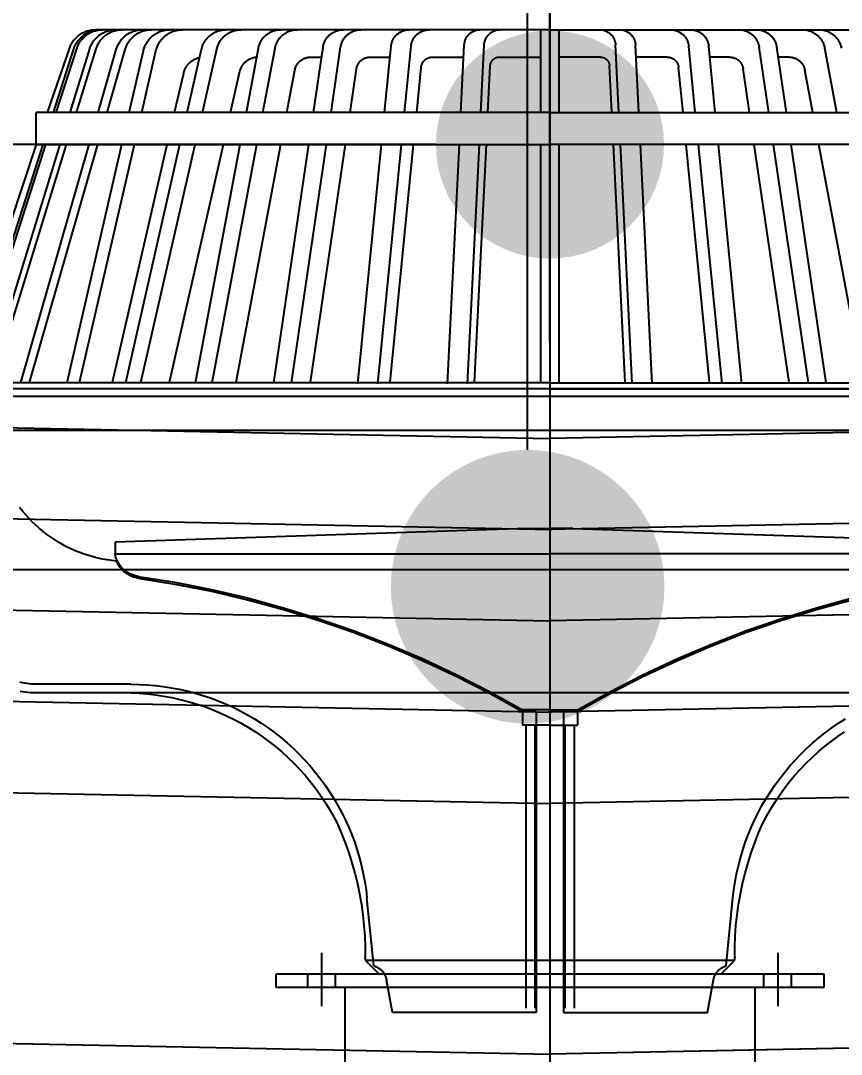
# Model space of a CAD drawing. Header units: centimetres. Extents: x 26569 to 160723, y -3143 to 14565.
# Drawn here: x 92665.47 to 92683.46, y -786.02 to -763.36 of the extents above; entities that cross this region are included whole.
import ezdxf
from ezdxf import colors
from ezdxf.entities.mleader import LeaderData, LeaderLine
from ezdxf.math import Vec2, Vec3

# ---------------------------------------------------------------- set-up
doc = ezdxf.new("R2010")
doc.units = ezdxf.units.CM
doc.header["$LTSCALE"] = 100
doc.linetypes.add('HIDDEN', pattern=[9.525, 6.35, -3.175])
for name, color, linetype in [('A-ANNO-DIMS', 187, 'Continuous'), ('A-ELEV-01', 255, 'Continuous'), ('A-WALL-INSL', 249, 'Continuous'), ('A-WALL-SNWPNL', 200, 'Continuous'), ('K_TRAPEZ ÇATI', 114, 'Continuous'), ('M-PIPE', 235, 'Continuous')]:
    doc.layers.add(name, color=color, linetype=linetype)
doc.styles.add('Fields_100', font='act_simplex.shx', dxfattribs={"width": 0.8, "height": 20})
doc.linetypes.add('BATTING', pattern='A,0.00254,-2.54,[134,ltypeshp.shx,S=2.54,R=0,X=-2.54,Y=0],-5.08,[134,ltypeshp.shx,S=2.54,R=180,X=2.54,Y=0],-2.54', length=10.16254)
doc.dimstyles.new('FIELDS_100', dxfattribs={"dimscale": 0, "dimtxt": 20, "dimasz": 5, "dimexe": 5, "dimexo": 5, "dimgap": 5, "dimtad": 0, "dimdec": 0, "dimzin": 0, "dimdsep": 46, "dimtxsty": 'Fields_100', "dimblk": 'DOT', "dimcen": 0.09, "dimclrt": 50, "dimadec": 0, "dimazin": 0, "dimtfac": 1, "dimtdec": 0, "dimtix": 1, "dimtofl": 0, "dimtmove": 1, "dimatfit": 3, "dimfxl": 5, "dimfxlon": 1, "dimtolj": 1, "dimtzin": 0, "dimarcsym": 0})

# ---------------------------------------------------------------- blocks, each defined once
blk = doc.blocks.new('SYPHONKES')
at = {"ltscale": 0.1}
blk.add_lwpolyline([(0, 27.038), (0, -2.482)], dxfattribs=at)
at = {"linetype": 'ByBlock', "lineweight": -2}
for points in [[(0.002, 21.149), (-9.959, 21.149)], [(-5.895, 21.149), (-5.913, 21.149), (-5.93, 21.148), (-5.947, 21.147), (-5.964, 21.144), (-5.982, 21.142), (-5.999, 21.138), (-6.015, 21.135), (-6.032, 21.13), (-6.049, 21.125), (-6.065, 21.12), (-6.081, 21.113), (-6.097, 21.107), (-6.113, 21.099), (-6.129, 21.092), (-6.144, 21.083), (-6.159, 21.074), (-6.173, 21.065), (-6.187, 21.055), (-6.201, 21.045), (-6.215, 21.034), (-6.228, 21.023), (-6.241, 21.011), (-6.253, 20.999), (-6.265, 20.986), (-6.276, 20.973), (-6.287, 20.96), (-6.298, 20.946), (-6.308, 20.932), (-6.318, 20.917), (-6.327, 20.903), (-6.335, 20.888), (-6.343, 20.872), (-6.351, 20.857), (-6.358, 20.841), (-6.364, 20.825), (-6.37, 20.808), (-6.375, 20.792), (-6.38, 20.775), (-6.384, 20.758), (-6.387, 20.741)], [(-5.531, 21.149), (-5.548, 21.149), (-5.565, 21.148), (-5.583, 21.147), (-5.6, 21.144), (-5.617, 21.142), (-5.634, 21.138), (-5.651, 21.135), (-5.668, 21.13), (-5.684, 21.125), (-5.701, 21.12), (-5.717, 21.113), (-5.733, 21.107), (-5.748, 21.099), (-5.764, 21.092), (-5.779, 21.083), (-5.794, 21.074), (-5.809, 21.065), (-5.823, 21.055), (-5.837, 21.045), (-5.85, 21.034), (-5.863, 21.023), (-5.876, 21.011), (-5.888, 20.999), (-5.9, 20.986), (-5.912, 20.973), (-5.923, 20.96), (-5.933, 20.946), (-5.943, 20.932), (-5.953, 20.917), (-5.962, 20.903), (-5.97, 20.888), (-5.979, 20.872), (-5.986, 20.857), (-5.993, 20.841), (-5.999, 20.825), (-6.005, 20.808), (-6.01, 20.792), (-6.015, 20.775), (-6.019, 20.758), (-6.023, 20.741)], [(-4.526, 21.149), (-4.541, 21.149), (-4.557, 21.148), (-4.572, 21.147), (-4.588, 21.145), (-4.603, 21.142), (-4.619, 21.139), (-4.634, 21.136), (-4.649, 21.132), (-4.664, 21.127), (-4.679, 21.122), (-4.694, 21.117), (-4.708, 21.111), (-4.722, 21.104), (-4.736, 21.097), (-4.75, 21.089), (-4.763, 21.081), (-4.777, 21.073), (-4.789, 21.064), (-4.802, 21.054), (-4.814, 21.045), (-4.826, 21.034), (-4.837, 21.024), (-4.849, 21.013), (-4.859, 21.001), (-4.87, 20.99), (-4.879, 20.977), (-4.889, 20.965), (-4.898, 20.952), (-4.907, 20.939), (-4.915, 20.926), (-4.922, 20.912), (-4.93, 20.898), (-4.936, 20.884), (-4.942, 20.87), (-4.948, 20.855), (-4.953, 20.84), (-4.958, 20.825), (-4.962, 20.81), (-4.966, 20.795), (-4.969, 20.78), (-4.971, 20.764)], [(-4.139, 21.149), (-4.155, 21.149), (-4.171, 21.148), (-4.186, 21.147), (-4.202, 21.145), (-4.217, 21.142), (-4.233, 21.139), (-4.248, 21.136), (-4.263, 21.132), (-4.278, 21.127), (-4.293, 21.122), (-4.308, 21.117), (-4.322, 21.111), (-4.336, 21.104), (-4.35, 21.097), (-4.364, 21.089), (-4.377, 21.081), (-4.39, 21.073), (-4.403, 21.064), (-4.416, 21.054), (-4.428, 21.045), (-4.44, 21.034), (-4.451, 21.024), (-4.462, 21.013), (-4.473, 21.001), (-4.483, 20.99), (-4.493, 20.977), (-4.503, 20.965), (-4.512, 20.952), (-4.52, 20.939), (-4.529, 20.926), (-4.536, 20.912), (-4.543, 20.898), (-4.55, 20.884), (-4.556, 20.87), (-4.562, 20.855), (-4.567, 20.84), (-4.572, 20.825), (-4.576, 20.81), (-4.58, 20.795), (-4.583, 20.78), (-4.585, 20.764)], [(-3.08, 21.149), (-3.094, 21.149), (-3.108, 21.148), (-3.121, 21.147), (-3.135, 21.145), (-3.148, 21.143), (-3.162, 21.141), (-3.175, 21.138), (-3.189, 21.134), (-3.202, 21.13), (-3.215, 21.126), (-3.227, 21.121), (-3.24, 21.116), (-3.253, 21.11), (-3.265, 21.104), (-3.277, 21.098), (-3.289, 21.091), (-3.3, 21.083), (-3.312, 21.076), (-3.323, 21.067), (-3.333, 21.059), (-3.344, 21.05), (-3.354, 21.041), (-3.364, 21.031), (-3.373, 21.021), (-3.383, 21.011), (-3.391, 21.001), (-3.4, 20.99), (-3.408, 20.979), (-3.416, 20.967), (-3.423, 20.956), (-3.43, 20.944), (-3.436, 20.932), (-3.442, 20.92), (-3.448, 20.907), (-3.453, 20.894), (-3.458, 20.882), (-3.462, 20.869), (-3.466, 20.855), (-3.47, 20.842), (-3.473, 20.829), (-3.475, 20.815), (-3.477, 20.802), (-3.479, 20.788)], [(-2.643, 21.149), (-2.656, 21.149), (-2.67, 21.148), (-2.684, 21.147), (-2.697, 21.145), (-2.711, 21.143), (-2.724, 21.141), (-2.738, 21.138), (-2.751, 21.134), (-2.764, 21.13), (-2.777, 21.126), (-2.79, 21.121), (-2.803, 21.116), (-2.815, 21.11), (-2.827, 21.104), (-2.839, 21.098), (-2.851, 21.091), (-2.863, 21.083), (-2.874, 21.076), (-2.885, 21.067), (-2.896, 21.059), (-2.906, 21.05), (-2.917, 21.041), (-2.926, 21.031), (-2.936, 21.021), (-2.945, 21.011), (-2.954, 21.001), (-2.962, 20.99), (-2.97, 20.979), (-2.978, 20.967), (-2.985, 20.956), (-2.992, 20.944), (-2.999, 20.932), (-3.005, 20.92), (-3.01, 20.907), (-3.016, 20.894), (-3.02, 20.882), (-3.025, 20.869), (-3.029, 20.855), (-3.032, 20.842), (-3.035, 20.829), (-3.037, 20.815), (-3.04, 20.802), (-3.041, 20.788)], [(-1.524, 21.149), (-1.536, 21.149), (-1.548, 21.148), (-1.56, 21.147), (-1.572, 21.146), (-1.584, 21.144), (-1.596, 21.142), (-1.608, 21.139), (-1.62, 21.136), (-1.631, 21.132), (-1.643, 21.128), (-1.654, 21.124), (-1.665, 21.119), (-1.676, 21.114), (-1.687, 21.109), (-1.698, 21.103), (-1.708, 21.097), (-1.718, 21.09), (-1.728, 21.084), (-1.738, 21.076), (-1.748, 21.069), (-1.757, 21.061), (-1.766, 21.053), (-1.774, 21.044), (-1.783, 21.035), (-1.791, 21.026), (-1.798, 21.017), (-1.806, 21.007), (-1.813, 20.997), (-1.819, 20.987), (-1.826, 20.977), (-1.832, 20.966), (-1.837, 20.956), (-1.843, 20.945), (-1.847, 20.934), (-1.852, 20.922), (-1.856, 20.911), (-1.86, 20.899), (-1.863, 20.888), (-1.866, 20.876), (-1.868, 20.864), (-1.87, 20.852), (-1.872, 20.84), (-1.873, 20.828), (-1.874, 20.816)], [(-1.087, 21.149), (-1.099, 21.149), (-1.111, 21.148), (-1.123, 21.147), (-1.135, 21.146), (-1.147, 21.144), (-1.159, 21.142), (-1.171, 21.139), (-1.182, 21.136), (-1.194, 21.132), (-1.205, 21.128), (-1.217, 21.124), (-1.228, 21.119), (-1.239, 21.114), (-1.25, 21.109), (-1.26, 21.103), (-1.271, 21.097), (-1.281, 21.09), (-1.291, 21.084), (-1.301, 21.076), (-1.31, 21.069), (-1.319, 21.061), (-1.328, 21.053), (-1.337, 21.044), (-1.345, 21.035), (-1.353, 21.026), (-1.361, 21.017), (-1.368, 21.007), (-1.375, 20.997), (-1.382, 20.987), (-1.388, 20.977), (-1.394, 20.966), (-1.4, 20.956), (-1.405, 20.945), (-1.41, 20.934), (-1.414, 20.922), (-1.418, 20.911), (-1.422, 20.899), (-1.425, 20.888), (-1.428, 20.876), (-1.431, 20.864), (-1.433, 20.852), (-1.434, 20.84), (-1.436, 20.828), (-1.437, 20.816)], [(-0.198, 19.332), (-0.198, 21.149)], [(0.002, 21.149), (9.963, 21.149)], [(0.202, 19.332), (0.202, 21.149)], [(1.441, 20.816), (1.44, 20.828), (1.439, 20.84), (1.437, 20.852), (1.435, 20.864), (1.432, 20.876), (1.429, 20.888), (1.426, 20.899), (1.423, 20.911), (1.418, 20.922), (1.414, 20.934), (1.409, 20.945), (1.404, 20.956), (1.398, 20.966), (1.392, 20.977), (1.386, 20.987), (1.379, 20.997), (1.372, 21.007), (1.365, 21.017), (1.357, 21.026), (1.349, 21.035), (1.341, 21.044), (1.332, 21.053), (1.323, 21.061), (1.314, 21.069), (1.305, 21.076), (1.295, 21.084), (1.285, 21.09), (1.275, 21.097), (1.264, 21.103), (1.254, 21.109), (1.243, 21.114), (1.232, 21.119), (1.221, 21.124), (1.209, 21.128), (1.198, 21.132), (1.186, 21.136), (1.175, 21.139), (1.163, 21.142), (1.151, 21.144), (1.139, 21.146), (1.127, 21.147), (1.115, 21.148), (1.103, 21.149), (1.091, 21.149)], [(1.878, 20.816), (1.877, 20.828), (1.876, 20.84), (1.874, 20.852), (1.872, 20.864), (1.87, 20.876), (1.867, 20.888), (1.864, 20.899), (1.86, 20.911), (1.856, 20.922), (1.852, 20.934), (1.847, 20.945), (1.841, 20.956), (1.836, 20.966), (1.83, 20.977), (1.824, 20.987), (1.817, 20.997), (1.81, 21.007), (1.802, 21.017), (1.795, 21.026), (1.787, 21.035), (1.778, 21.044), (1.77, 21.053), (1.761, 21.061), (1.752, 21.069), (1.742, 21.076), (1.732, 21.084), (1.722, 21.09), (1.712, 21.097), (1.702, 21.103), (1.691, 21.109), (1.68, 21.114), (1.669, 21.119), (1.658, 21.124), (1.647, 21.128), (1.635, 21.132), (1.624, 21.136), (1.612, 21.139), (1.6, 21.142), (1.588, 21.144), (1.576, 21.146), (1.564, 21.147), (1.552, 21.148), (1.54, 21.149), (1.528, 21.149)], [(3.045, 20.788), (3.044, 20.802), (3.042, 20.815), (3.039, 20.829), (3.036, 20.842), (3.033, 20.855), (3.029, 20.869), (3.024, 20.882), (3.02, 20.894), (3.014, 20.907), (3.009, 20.92), (3.003, 20.932), (2.996, 20.944), (2.989, 20.956), (2.982, 20.967), (2.974, 20.979), (2.966, 20.99), (2.958, 21.001), (2.949, 21.011), (2.94, 21.021), (2.93, 21.031), (2.921, 21.041), (2.91, 21.05), (2.9, 21.059), (2.889, 21.067), (2.878, 21.076), (2.867, 21.083), (2.855, 21.091), (2.843, 21.098), (2.831, 21.104), (2.819, 21.11), (2.807, 21.116), (2.794, 21.121), (2.781, 21.126), (2.768, 21.13), (2.755, 21.134), (2.742, 21.138), (2.728, 21.141), (2.715, 21.143), (2.701, 21.145), (2.688, 21.147), (2.674, 21.148), (2.66, 21.149), (2.647, 21.149)], [(3.482, 20.788), (3.481, 20.802), (3.479, 20.815), (3.476, 20.829), (3.473, 20.842), (3.47, 20.855), (3.466, 20.869), (3.462, 20.882), (3.457, 20.894), (3.452, 20.907), (3.446, 20.92), (3.44, 20.932), (3.434, 20.944), (3.427, 20.956), (3.419, 20.967), (3.412, 20.979), (3.404, 20.99), (3.395, 21.001), (3.386, 21.011), (3.377, 21.021), (3.368, 21.031), (3.358, 21.041), (3.348, 21.05), (3.337, 21.059), (3.327, 21.067), (3.315, 21.076), (3.304, 21.083), (3.293, 21.091), (3.281, 21.098), (3.269, 21.104), (3.256, 21.11), (3.244, 21.116), (3.231, 21.121), (3.218, 21.126), (3.205, 21.13), (3.192, 21.134), (3.179, 21.138), (3.166, 21.141), (3.152, 21.143), (3.139, 21.145), (3.125, 21.147), (3.111, 21.148), (3.098, 21.149), (3.084, 21.149)], [(4.589, 20.764), (4.586, 20.78), (4.583, 20.795), (4.58, 20.81), (4.576, 20.825), (4.571, 20.84), (4.566, 20.855), (4.56, 20.87), (4.554, 20.884), (4.547, 20.898), (4.54, 20.912), (4.532, 20.926), (4.524, 20.939), (4.516, 20.952), (4.507, 20.965), (4.497, 20.977), (4.487, 20.99), (4.477, 21.001), (4.466, 21.013), (4.455, 21.024), (4.444, 21.034), (4.432, 21.045), (4.42, 21.054), (4.407, 21.064), (4.394, 21.073), (4.381, 21.081), (4.368, 21.089), (4.354, 21.097), (4.34, 21.104), (4.326, 21.111), (4.311, 21.117), (4.297, 21.122), (4.282, 21.127), (4.267, 21.132), (4.252, 21.136), (4.237, 21.139), (4.221, 21.142), (4.206, 21.145), (4.19, 21.147), (4.175, 21.148), (4.159, 21.149), (4.143, 21.149)], [(4.975, 20.764), (4.973, 20.78), (4.97, 20.795), (4.966, 20.81), (4.962, 20.825), (4.957, 20.84), (4.952, 20.855), (4.946, 20.87), (4.94, 20.884), (4.934, 20.898), (4.926, 20.912), (4.919, 20.926), (4.911, 20.939), (4.902, 20.952), (4.893, 20.965), (4.884, 20.977), (4.874, 20.99), (4.863, 21.001), (4.853, 21.013), (4.841, 21.024), (4.83, 21.034), (4.818, 21.045), (4.806, 21.054), (4.793, 21.064), (4.781, 21.073), (4.767, 21.081), (4.754, 21.089), (4.74, 21.097), (4.726, 21.104), (4.712, 21.111), (4.698, 21.117), (4.683, 21.122), (4.668, 21.127), (4.653, 21.132), (4.638, 21.136), (4.623, 21.139), (4.608, 21.142), (4.592, 21.145), (4.576, 21.147), (4.561, 21.148), (4.545, 21.149), (4.53, 21.149)], [(6.026, 20.741), (6.023, 20.758), (6.019, 20.775), (6.014, 20.792), (6.009, 20.808), (6.003, 20.825), (5.997, 20.841), (5.99, 20.857), (5.982, 20.872), (5.974, 20.888), (5.966, 20.903), (5.957, 20.917), (5.947, 20.932), (5.937, 20.946), (5.927, 20.96), (5.916, 20.973), (5.904, 20.986), (5.892, 20.999), (5.88, 21.011), (5.867, 21.023), (5.854, 21.034), (5.841, 21.045), (5.827, 21.055), (5.812, 21.065), (5.798, 21.074), (5.783, 21.083), (5.768, 21.092), (5.752, 21.099), (5.737, 21.107), (5.721, 21.113), (5.704, 21.12), (5.688, 21.125), (5.671, 21.13), (5.655, 21.135), (5.638, 21.138), (5.621, 21.142), (5.604, 21.144), (5.586, 21.147), (5.569, 21.148), (5.552, 21.149), (5.535, 21.149)], [(6.391, 20.741), (6.388, 20.758), (6.384, 20.775), (6.379, 20.792), (6.374, 20.808), (6.368, 20.825), (6.362, 20.841), (6.355, 20.857), (6.347, 20.872), (6.339, 20.888), (6.331, 20.903), (6.322, 20.917), (6.312, 20.932), (6.302, 20.946), (6.291, 20.96), (6.28, 20.973), (6.269, 20.986), (6.257, 20.999), (6.245, 21.011), (6.232, 21.023), (6.219, 21.034), (6.205, 21.045), (6.191, 21.055), (6.177, 21.065), (6.163, 21.074), (6.148, 21.083), (6.133, 21.092), (6.117, 21.099), (6.101, 21.107), (6.085, 21.113), (6.069, 21.12), (6.053, 21.125), (6.036, 21.13), (6.019, 21.135), (6.003, 21.138), (5.986, 21.142), (5.968, 21.144), (5.951, 21.147), (5.934, 21.148), (5.917, 21.149), (5.899, 21.149)], [(7.304, 20.721), (7.3, 20.739), (7.295, 20.758), (7.289, 20.776), (7.283, 20.794), (7.275, 20.811), (7.268, 20.829), (7.26, 20.846), (7.251, 20.863), (7.241, 20.879), (7.231, 20.895), (7.221, 20.911), (7.21, 20.927), (7.198, 20.942), (7.186, 20.956), (7.174, 20.971), (7.16, 20.984), (7.147, 20.998), (7.133, 21.011), (7.118, 21.023), (7.104, 21.035), (7.088, 21.046), (7.073, 21.057), (7.057, 21.067), (7.04, 21.077), (7.024, 21.086), (7.007, 21.095), (6.989, 21.103), (6.972, 21.11), (6.954, 21.117), (6.936, 21.123), (6.918, 21.128), (6.899, 21.133), (6.881, 21.137), (6.862, 21.141), (6.843, 21.144), (6.825, 21.146), (6.806, 21.148), (6.787, 21.149), (6.768, 21.149)], [(7.637, 20.721), (7.632, 20.739), (7.627, 20.757), (7.621, 20.776), (7.615, 20.793), (7.608, 20.811), (7.6, 20.829), (7.592, 20.846), (7.583, 20.863), (7.574, 20.879), (7.564, 20.895), (7.553, 20.911), (7.542, 20.927), (7.531, 20.942), (7.518, 20.956), (7.506, 20.971), (7.493, 20.984), (7.479, 20.998), (7.465, 21.011), (7.451, 21.023), (7.436, 21.035), (7.421, 21.046), (7.405, 21.057), (7.389, 21.067), (7.373, 21.077), (7.356, 21.086), (7.339, 21.095), (7.322, 21.103), (7.304, 21.11), (7.286, 21.117), (7.268, 21.123), (7.25, 21.128), (7.232, 21.133), (7.213, 21.137), (7.195, 21.141), (7.176, 21.144), (7.157, 21.146), (7.138, 21.148), (7.119, 21.149), (7.1, 21.149)], [(8.639, 20.683), (8.634, 20.704), (8.628, 20.723), (8.621, 20.743), (8.614, 20.763), (8.607, 20.782), (8.598, 20.801), (8.589, 20.819), (8.58, 20.838), (8.569, 20.856), (8.559, 20.873), (8.547, 20.891), (8.535, 20.907), (8.522, 20.924), (8.509, 20.94), (8.495, 20.955), (8.481, 20.97), (8.466, 20.985), (8.451, 20.999), (8.435, 21.012), (8.419, 21.025), (8.402, 21.037), (8.385, 21.049), (8.368, 21.06), (8.35, 21.071), (8.332, 21.081), (8.313, 21.09), (8.295, 21.099), (8.276, 21.107), (8.256, 21.114), (8.237, 21.121), (8.217, 21.127), (8.197, 21.132), (8.177, 21.136), (8.156, 21.14), (8.136, 21.144), (8.115, 21.146), (8.095, 21.148), (8.074, 21.149), (8.053, 21.149)], [(8.912, 20.683), (8.907, 20.704), (8.902, 20.723), (8.895, 20.743), (8.888, 20.763), (8.88, 20.782), (8.872, 20.801), (8.863, 20.819), (8.853, 20.838), (8.843, 20.856), (8.832, 20.873), (8.821, 20.89), (8.809, 20.907), (8.796, 20.924), (8.783, 20.94), (8.769, 20.955), (8.755, 20.97), (8.74, 20.985), (8.725, 20.999), (8.709, 21.012), (8.693, 21.025), (8.676, 21.037), (8.659, 21.049), (8.642, 21.06), (8.624, 21.071), (8.606, 21.081), (8.587, 21.09), (8.568, 21.099), (8.549, 21.107), (8.53, 21.114), (8.51, 21.121), (8.491, 21.127), (8.471, 21.132), (8.45, 21.136), (8.43, 21.14), (8.41, 21.144), (8.389, 21.146), (8.368, 21.148), (8.348, 21.149), (8.327, 21.149)], [(9.312, 20.714), (9.306, 20.734), (9.299, 20.754), (9.291, 20.774), (9.283, 20.793), (9.274, 20.812), (9.265, 20.831), (9.255, 20.849), (9.244, 20.867), (9.232, 20.885), (9.22, 20.902), (9.208, 20.918), (9.195, 20.935), (9.181, 20.951), (9.167, 20.966), (9.152, 20.981), (9.136, 20.995), (9.121, 21.009), (9.104, 21.022), (9.088, 21.035), (9.07, 21.047), (9.053, 21.058), (9.035, 21.069), (9.017, 21.079), (8.998, 21.088), (8.979, 21.097), (8.96, 21.105), (8.94, 21.113), (8.92, 21.12), (8.9, 21.126), (8.88, 21.131), (8.859, 21.136), (8.839, 21.14), (8.818, 21.143), (8.797, 21.146), (8.777, 21.148), (8.756, 21.149), (8.735, 21.149)], [(9.507, 20.714), (9.501, 20.734), (9.494, 20.754), (9.487, 20.774), (9.478, 20.793), (9.47, 20.812), (9.46, 20.831), (9.45, 20.849), (9.439, 20.867), (9.428, 20.885), (9.416, 20.902), (9.403, 20.918), (9.39, 20.935), (9.376, 20.951), (9.362, 20.966), (9.347, 20.981), (9.332, 20.995), (9.316, 21.009), (9.299, 21.022), (9.283, 21.035), (9.266, 21.047), (9.248, 21.058), (9.23, 21.069), (9.212, 21.079), (9.193, 21.088), (9.174, 21.097), (9.155, 21.105), (9.135, 21.113), (9.115, 21.12), (9.095, 21.126), (9.075, 21.131), (9.055, 21.136), (9.034, 21.14), (9.013, 21.143), (8.993, 21.146), (8.972, 21.148), (8.951, 21.149), (8.93, 21.149)], [(9.95, 20.726), (9.944, 20.745), (9.937, 20.765), (9.929, 20.784), (9.92, 20.803), (9.911, 20.821), (9.902, 20.839), (9.891, 20.857), (9.881, 20.875), (9.869, 20.892), (9.857, 20.909), (9.844, 20.925), (9.831, 20.941), (9.817, 20.956), (9.803, 20.971), (9.788, 20.986), (9.773, 21), (9.757, 21.013), (9.741, 21.026), (9.725, 21.038), (9.708, 21.05), (9.69, 21.061), (9.672, 21.071), (9.654, 21.081), (9.636, 21.09), (9.617, 21.099), (9.598, 21.107), (9.579, 21.114), (9.559, 21.121), (9.539, 21.127), (9.519, 21.132), (9.499, 21.136), (9.479, 21.14), (9.459, 21.144), (9.438, 21.146), (9.418, 21.148), (9.397, 21.149), (9.376, 21.149)], [(10.09, 20.726), (10.084, 20.745), (10.076, 20.765), (10.069, 20.784), (10.06, 20.803), (10.051, 20.821), (10.042, 20.84), (10.031, 20.857), (10.02, 20.875), (10.009, 20.892), (9.997, 20.909), (9.984, 20.925), (9.971, 20.941), (9.957, 20.956), (9.943, 20.971), (9.928, 20.986), (9.913, 21), (9.897, 21.013), (9.881, 21.026), (9.864, 21.038), (9.847, 21.05), (9.83, 21.061), (9.812, 21.071), (9.794, 21.081), (9.776, 21.09), (9.757, 21.099), (9.738, 21.107), (9.718, 21.114), (9.699, 21.121), (9.679, 21.127), (9.659, 21.132), (9.639, 21.136), (9.619, 21.14), (9.598, 21.144), (9.578, 21.146), (9.557, 21.148), (9.537, 21.149), (9.516, 21.149)], [(10.375, 20.732), (10.368, 20.752), (10.361, 20.771), (10.353, 20.79), (10.345, 20.808), (10.336, 20.826), (10.326, 20.844), (10.315, 20.862), (10.304, 20.879), (10.293, 20.896), (10.281, 20.913), (10.268, 20.929), (10.255, 20.944), (10.241, 20.96), (10.227, 20.974), (10.212, 20.988), (10.197, 21.002), (10.181, 21.015), (10.165, 21.028), (10.149, 21.04), (10.132, 21.051), (10.114, 21.062), (10.097, 21.073), (10.079, 21.082), (10.06, 21.091), (10.042, 21.1), (10.023, 21.108), (10.004, 21.115), (9.984, 21.121), (9.965, 21.127), (9.945, 21.132), (9.925, 21.137), (9.905, 21.141), (9.885, 21.144), (9.864, 21.146), (9.844, 21.148), (9.824, 21.149), (9.803, 21.149)], [(10.435, 20.732), (10.428, 20.752), (10.421, 20.771), (10.413, 20.79), (10.405, 20.808), (10.396, 20.826), (10.386, 20.844), (10.375, 20.862), (10.364, 20.879), (10.353, 20.896), (10.341, 20.913), (10.328, 20.929), (10.315, 20.944), (10.301, 20.959), (10.287, 20.974), (10.272, 20.988), (10.257, 21.002), (10.241, 21.015), (10.225, 21.028), (10.209, 21.04), (10.192, 21.051), (10.174, 21.062), (10.157, 21.073), (10.139, 21.082), (10.12, 21.091), (10.102, 21.1), (10.083, 21.108), (10.064, 21.115), (10.044, 21.121), (10.025, 21.127), (10.005, 21.132), (9.985, 21.137), (9.965, 21.141), (9.945, 21.144), (9.924, 21.146), (9.904, 21.148), (9.884, 21.149), (9.863, 21.149)], [(10.527, 20.754), (10.52, 20.774), (10.512, 20.793), (10.503, 20.812), (10.493, 20.831), (10.483, 20.849), (10.472, 20.867), (10.461, 20.884), (10.449, 20.902), (10.436, 20.918), (10.423, 20.935), (10.409, 20.95), (10.395, 20.966), (10.38, 20.981), (10.365, 20.995), (10.349, 21.009), (10.333, 21.022), (10.316, 21.035), (10.299, 21.047), (10.281, 21.058), (10.263, 21.069), (10.245, 21.079), (10.226, 21.088), (10.207, 21.097), (10.188, 21.105), (10.168, 21.113), (10.149, 21.12), (10.129, 21.126), (10.108, 21.131), (10.088, 21.136), (10.067, 21.14), (10.047, 21.143), (10.026, 21.146), (10.005, 21.148), (9.984, 21.149), (9.963, 21.149)], [(-6.288, 19.332), (-6.022, 20.741)], [(-5.182, 19.332), (-4.971, 20.764)], [(-4.795, 19.332), (-4.585, 20.764)], [(-3.622, 19.332), (-3.479, 20.788)], [(-3.185, 19.332), (-3.041, 20.788)], [(-1.947, 19.332), (-1.874, 20.816)], [(-1.51, 19.332), (-1.437, 20.816)], [(1.514, 19.332), (1.441, 20.816)], [(1.951, 19.332), (1.878, 20.816)], [(3.189, 19.332), (3.045, 20.788)], [(3.626, 19.332), (3.483, 20.788)], [(4.799, 19.332), (4.589, 20.764)], [(5.185, 19.332), (4.975, 20.764)], [(6.292, 19.332), (6.026, 20.741)], [(6.656, 19.332), (6.391, 20.741)], [(7.62, 19.332), (7.304, 20.721)], [(7.953, 19.332), (7.637, 20.721)], [(8.95, 19.332), (8.638, 20.683)], [(9.224, 19.332), (8.912, 20.683)], [(9.709, 19.332), (9.312, 20.714)], [(9.904, 19.332), (9.507, 20.714)], [(10.38, 19.332), (9.95, 20.726)], [(10.52, 19.332), (10.09, 20.726)], [(10.825, 19.332), (10.375, 20.732)], [(10.884, 19.332), (10.435, 20.732)], [(11.017, 19.334), (10.527, 20.754)], [(-5.243, 20.549), (-5.255, 20.548), (-5.268, 20.548), (-5.28, 20.547), (-5.292, 20.545), (-5.304, 20.543), (-5.316, 20.541), (-5.327, 20.538), (-5.339, 20.535), (-5.351, 20.532), (-5.362, 20.528), (-5.374, 20.524), (-5.385, 20.519), (-5.396, 20.514), (-5.407, 20.508), (-5.417, 20.502), (-5.428, 20.496), (-5.438, 20.49), (-5.448, 20.483), (-5.457, 20.475), (-5.467, 20.468), (-5.476, 20.46), (-5.485, 20.452), (-5.494, 20.443), (-5.502, 20.434), (-5.51, 20.425), (-5.518, 20.416), (-5.525, 20.406), (-5.532, 20.396), (-5.539, 20.386), (-5.545, 20.376), (-5.551, 20.365), (-5.557, 20.355), (-5.562, 20.344), (-5.567, 20.333), (-5.571, 20.321), (-5.575, 20.31), (-5.579, 20.298), (-5.582, 20.287), (-5.585, 20.275), (-5.588, 20.263)], [(-5.243, 20.549), (-5.003, 20.549)], [(-3.938, 20.549), (-3.949, 20.548), (-3.959, 20.548), (-3.97, 20.547), (-3.98, 20.546), (-3.99, 20.544), (-4, 20.542), (-4.011, 20.54), (-4.021, 20.537), (-4.031, 20.534), (-4.041, 20.531), (-4.05, 20.527), (-4.06, 20.523), (-4.069, 20.518), (-4.079, 20.514), (-4.088, 20.509), (-4.097, 20.503), (-4.106, 20.498), (-4.114, 20.492), (-4.123, 20.485), (-4.131, 20.479), (-4.139, 20.472), (-4.146, 20.465), (-4.154, 20.458), (-4.161, 20.45), (-4.168, 20.442), (-4.174, 20.434), (-4.181, 20.426), (-4.187, 20.417), (-4.192, 20.408), (-4.198, 20.4), (-4.203, 20.39), (-4.208, 20.381), (-4.212, 20.372), (-4.216, 20.362), (-4.22, 20.352), (-4.223, 20.343), (-4.226, 20.333), (-4.229, 20.323), (-4.232, 20.312), (-4.234, 20.302), (-4.235, 20.292)], [(-3.938, 20.549), (-3.496, 20.549)], [(-2.571, 20.549), (-2.58, 20.548), (-2.588, 20.548), (-2.597, 20.547), (-2.605, 20.546), (-2.614, 20.545), (-2.622, 20.543), (-2.63, 20.541), (-2.639, 20.539), (-2.647, 20.537), (-2.655, 20.534), (-2.663, 20.531), (-2.671, 20.528), (-2.679, 20.524), (-2.687, 20.52), (-2.694, 20.516), (-2.701, 20.512), (-2.709, 20.507), (-2.716, 20.503), (-2.723, 20.497), (-2.729, 20.492), (-2.736, 20.487), (-2.742, 20.481), (-2.748, 20.475), (-2.754, 20.469), (-2.76, 20.462), (-2.766, 20.456), (-2.771, 20.449), (-2.776, 20.442), (-2.781, 20.435), (-2.785, 20.428), (-2.79, 20.42), (-2.794, 20.413), (-2.797, 20.405), (-2.801, 20.397), (-2.804, 20.389), (-2.807, 20.381), (-2.81, 20.373), (-2.812, 20.365), (-2.814, 20.357), (-2.816, 20.348), (-2.818, 20.34), (-2.819, 20.331), (-2.82, 20.323)], [(-2.571, 20.549), (-1.886, 20.549)], [(-1.106, 20.549), (-1.112, 20.548), (-1.119, 20.548), (-1.126, 20.548), (-1.133, 20.547), (-1.14, 20.546), (-1.147, 20.544), (-1.154, 20.543), (-1.16, 20.541), (-1.167, 20.539), (-1.173, 20.537), (-1.18, 20.534), (-1.186, 20.532), (-1.193, 20.529), (-1.199, 20.526), (-1.205, 20.522), (-1.211, 20.519), (-1.217, 20.515), (-1.222, 20.511), (-1.228, 20.507), (-1.233, 20.503), (-1.238, 20.498), (-1.244, 20.493), (-1.249, 20.489), (-1.253, 20.484), (-1.258, 20.478), (-1.262, 20.473), (-1.266, 20.467), (-1.27, 20.462), (-1.274, 20.456), (-1.278, 20.45), (-1.281, 20.444), (-1.285, 20.438), (-1.288, 20.432), (-1.29, 20.425), (-1.293, 20.419), (-1.295, 20.412), (-1.297, 20.406), (-1.299, 20.399), (-1.301, 20.393), (-1.302, 20.386), (-1.303, 20.379), (-1.304, 20.372), (-1.305, 20.365), (-1.305, 20.358)], [(-1.106, 20.549), (-0.203, 20.549)], [(1.11, 20.549), (0.21, 20.549)], [(1.31, 20.358), (1.309, 20.365), (1.308, 20.372), (1.307, 20.379), (1.306, 20.386), (1.305, 20.393), (1.303, 20.399), (1.301, 20.406), (1.299, 20.412), (1.297, 20.419), (1.294, 20.425), (1.292, 20.432), (1.289, 20.438), (1.285, 20.444), (1.282, 20.45), (1.278, 20.456), (1.275, 20.462), (1.271, 20.467), (1.266, 20.473), (1.262, 20.478), (1.257, 20.484), (1.253, 20.489), (1.248, 20.493), (1.243, 20.498), (1.237, 20.503), (1.232, 20.507), (1.226, 20.511), (1.221, 20.515), (1.215, 20.519), (1.209, 20.522), (1.203, 20.526), (1.197, 20.529), (1.19, 20.532), (1.184, 20.534), (1.177, 20.537), (1.171, 20.539), (1.164, 20.541), (1.158, 20.543), (1.151, 20.544), (1.144, 20.546), (1.137, 20.547), (1.13, 20.548), (1.123, 20.548), (1.116, 20.548), (1.11, 20.549)], [(2.575, 20.549), (1.889, 20.549)], [(2.824, 20.323), (2.823, 20.331), (2.822, 20.34), (2.82, 20.348), (2.818, 20.357), (2.816, 20.365), (2.814, 20.373), (2.811, 20.381), (2.808, 20.389), (2.805, 20.397), (2.801, 20.405), (2.798, 20.413), (2.794, 20.42), (2.789, 20.428), (2.785, 20.435), (2.78, 20.442), (2.775, 20.449), (2.77, 20.456), (2.764, 20.462), (2.758, 20.469), (2.752, 20.475), (2.746, 20.481), (2.74, 20.487), (2.733, 20.492), (2.727, 20.497), (2.72, 20.503), (2.713, 20.507), (2.705, 20.512), (2.698, 20.516), (2.691, 20.52), (2.683, 20.524), (2.675, 20.528), (2.667, 20.531), (2.659, 20.534), (2.651, 20.537), (2.643, 20.539), (2.635, 20.541), (2.626, 20.543), (2.618, 20.545), (2.609, 20.546), (2.601, 20.547), (2.592, 20.548), (2.584, 20.548), (2.575, 20.549)], [(3.942, 20.549), (3.5, 20.549)], [(4.239, 20.292), (4.238, 20.302), (4.236, 20.312), (4.233, 20.323), (4.231, 20.333), (4.227, 20.343), (4.224, 20.352), (4.22, 20.362), (4.216, 20.372), (4.212, 20.381), (4.207, 20.39), (4.202, 20.4), (4.196, 20.408), (4.191, 20.417), (4.185, 20.426), (4.178, 20.434), (4.172, 20.442), (4.165, 20.45), (4.158, 20.458), (4.15, 20.465), (4.143, 20.472), (4.135, 20.479), (4.127, 20.485), (4.118, 20.492), (4.11, 20.498), (4.101, 20.503), (4.092, 20.509), (4.083, 20.514), (4.073, 20.518), (4.064, 20.523), (4.054, 20.527), (4.045, 20.531), (4.035, 20.534), (4.025, 20.537), (4.015, 20.54), (4.004, 20.542), (3.994, 20.544), (3.984, 20.546), (3.974, 20.547), (3.963, 20.548), (3.953, 20.548), (3.942, 20.549)], [(5.247, 20.549), (5.007, 20.549)], [(5.592, 20.263), (5.589, 20.275), (5.586, 20.287), (5.583, 20.298), (5.579, 20.31), (5.575, 20.321), (5.571, 20.333), (5.566, 20.344), (5.561, 20.355), (5.555, 20.365), (5.549, 20.376), (5.543, 20.386), (5.536, 20.396), (5.529, 20.406), (5.522, 20.416), (5.514, 20.425), (5.506, 20.434), (5.498, 20.443), (5.489, 20.452), (5.48, 20.46), (5.471, 20.468), (5.462, 20.475), (5.452, 20.483), (5.442, 20.49), (5.432, 20.496), (5.421, 20.502), (5.411, 20.508), (5.4, 20.514), (5.389, 20.519), (5.378, 20.524), (5.366, 20.528), (5.355, 20.532), (5.343, 20.535), (5.331, 20.538), (5.32, 20.541), (5.308, 20.543), (5.296, 20.545), (5.284, 20.547), (5.272, 20.548), (5.259, 20.548), (5.247, 20.549)], [(6.796, 20.237), (6.792, 20.25), (6.789, 20.263), (6.784, 20.276), (6.78, 20.289), (6.775, 20.302), (6.769, 20.314), (6.764, 20.327), (6.757, 20.339), (6.751, 20.351), (6.743, 20.362), (6.736, 20.374), (6.728, 20.385), (6.72, 20.396), (6.711, 20.406), (6.702, 20.417), (6.693, 20.427), (6.683, 20.436), (6.673, 20.446), (6.663, 20.455), (6.652, 20.463), (6.641, 20.471), (6.63, 20.479), (6.619, 20.487), (6.607, 20.494), (6.595, 20.501), (6.583, 20.507), (6.571, 20.513), (6.558, 20.518), (6.546, 20.523), (6.533, 20.528), (6.52, 20.532), (6.507, 20.536), (6.493, 20.539), (6.48, 20.542), (6.467, 20.544), (6.453, 20.546), (6.439, 20.547), (6.426, 20.548)], [(8.028, 20.199), (8.025, 20.214), (8.02, 20.229), (8.015, 20.244), (8.01, 20.259), (8.004, 20.274), (7.998, 20.288), (7.991, 20.302), (7.984, 20.316), (7.976, 20.33), (7.967, 20.343), (7.959, 20.356), (7.949, 20.369), (7.94, 20.381), (7.93, 20.393), (7.919, 20.405), (7.908, 20.416), (7.897, 20.427), (7.886, 20.438), (7.874, 20.448), (7.861, 20.457), (7.848, 20.467), (7.836, 20.475), (7.822, 20.484), (7.809, 20.492), (7.795, 20.499), (7.781, 20.506), (7.766, 20.512), (7.752, 20.518), (7.737, 20.524), (7.722, 20.529), (7.707, 20.533), (7.692, 20.537), (7.677, 20.54)], [(-5.763, 19.332), (-5.588, 20.263)], [(-4.376, 19.332), (-4.235, 20.292)], [(-2.918, 19.332), (-2.82, 20.323)], [(-1.356, 19.332), (-1.306, 20.358)], [(1.36, 19.332), (1.309, 20.358)], [(2.922, 19.332), (2.824, 20.323)], [(4.38, 19.332), (4.239, 20.292)], [(5.767, 19.332), (5.592, 20.263)], [(7.001, 19.332), (6.796, 20.237)], [(8.228, 19.332), (8.028, 20.199)], [(0.002, 19.332), (-11.256, 19.332)], [(0.002, 19.332), (11.26, 19.332)], [(11.26, 18.631), (11.26, 19.332)], [(-11.256, 18.631), (0.002, 18.631)], [(-6.874, 13.423), (-5.895, 18.631)], [(-6.051, 13.404), (-5.284, 18.631)], [(-5.665, 13.404), (-4.898, 18.631)], [(-5.242, 13.423), (-4.479, 18.631)], [(-4.209, 13.383), (-3.691, 18.631)], [(-3.772, 13.383), (-3.254, 18.631)], [(-3.5, 13.423), (-2.987, 18.631)], [(-2.241, 13.383), (-1.982, 18.631)], [(-1.803, 13.383), (-1.544, 18.631)], [(-1.647, 13.423), (-1.391, 18.631)], [(-0.198, 13.41), (-0.198, 18.631)], [(11.26, 18.631), (0.002, 18.631)], [(0.202, 13.41), (0.202, 18.631)], [(1.651, 13.423), (1.394, 18.631)], [(1.807, 13.383), (1.548, 18.631)], [(2.245, 13.383), (1.986, 18.631)], [(3.504, 13.423), (2.991, 18.631)], [(3.776, 13.383), (3.258, 18.631)], [(4.213, 13.383), (3.695, 18.631)], [(5.246, 13.423), (4.483, 18.631)], [(5.669, 13.404), (4.902, 18.631)], [(6.055, 13.404), (5.288, 18.631)], [(6.878, 13.423), (5.898, 18.631)], [(7.407, 13.404), (6.424, 18.631)], [(7.772, 13.404), (6.788, 18.631)], [(8.343, 13.423), (7.16, 18.631)], [(8.966, 13.416), (7.78, 18.631)], [(9.297, 13.416), (8.112, 18.631)], [(9.588, 13.423), (8.389, 18.631)], [(10.313, 13.416), (9.111, 18.631)], [(10.586, 13.416), (9.385, 18.631)], [(11.406, 13.416), (9.91, 18.631)], [(11.601, 13.416), (10.105, 18.631)], [(12.207, 13.416), (10.597, 18.631)], [(12.348, 13.413), (10.737, 18.631)], [(12.725, 13.413), (11.05, 18.631)], [(12.784, 13.413), (11.109, 18.631)], [(12.99, 13.415), (11.259, 18.634)], [(0.002, 13.41), (-14.498, 13.41)], [(0.002, 13.41), (14.502, 13.41)], [(-20.214, 13.276), (19.882, 13.276)], [(0.002, 13.276), (-14.498, 13.276)], [(0.002, 13.276), (14.502, 13.276)], [(14.612, 13.115), (-19.986, 13.116)], [(-13.776, 12.362), (13.78, 12.362)], [(9.5, 9.501), (9.604, 9.512), (9.707, 9.527), (9.809, 9.545), (9.911, 9.567), (10.012, 9.592), (10.112, 9.621), (10.211, 9.653), (10.309, 9.689), (10.406, 9.728), (10.501, 9.771), (10.595, 9.816), (10.687, 9.865), (10.777, 9.917), (10.865, 9.972), (10.952, 10.031), (11.036, 10.092), (11.118, 10.156), (11.198, 10.223), (11.276, 10.292), (11.351, 10.364), (11.423, 10.439), (11.493, 10.517), (11.56, 10.596), (11.625, 10.678)], [(-0.5, 10.212), (-9.534, 9.912)], [(-0.5, 10.212), (0, 10.212)], [(0.5, 10.212), (0, 10.212)], [(0.5, 10.212), (9.534, 9.912)], [(9.534, 9.912), (9.534, 9.662)], [(-9.534, 9.662), (0, 9.662)], [(9.534, 9.662), (0, 9.662)], [(9.027, 9.165), (9.047, 9.169), (9.068, 9.173), (9.088, 9.177), (9.107, 9.183), (9.127, 9.189), (9.146, 9.195), (9.165, 9.203), (9.184, 9.211), (9.203, 9.219), (9.221, 9.228), (9.239, 9.238), (9.257, 9.249), (9.274, 9.26), (9.291, 9.271), (9.307, 9.284), (9.324, 9.296), (9.339, 9.31), (9.354, 9.324), (9.369, 9.338), (9.383, 9.353), (9.397, 9.368), (9.41, 9.384), (9.422, 9.4), (9.434, 9.417), (9.446, 9.434), (9.457, 9.451), (9.467, 9.469), (9.476, 9.487), (9.485, 9.506), (9.494, 9.524), (9.501, 9.543), (9.508, 9.563), (9.515, 9.582), (9.521, 9.602), (9.526, 9.622), (9.53, 9.642), (9.534, 9.662)], [(13.225, 9.312), (-13.221, 9.312)], [(9.027, 9.127), (9.047, 9.13), (9.067, 9.134), (9.087, 9.139), (9.107, 9.144), (9.126, 9.15), (9.146, 9.157), (9.165, 9.164), (9.183, 9.172), (9.202, 9.18), (9.22, 9.19), (9.238, 9.199), (9.256, 9.21), (9.273, 9.221), (9.29, 9.232), (9.306, 9.244), (9.322, 9.257), (9.338, 9.27), (9.353, 9.284), (9.367, 9.298), (9.381, 9.313), (9.395, 9.328), (9.408, 9.344), (9.421, 9.36), (9.433, 9.376), (9.444, 9.393), (9.455, 9.41), (9.465, 9.428), (9.475, 9.446), (9.484, 9.464), (9.492, 9.483), (9.5, 9.501)], [(-0.6, 6.24), (-1.313, 6.636), (-2.039, 7.008), (-2.778, 7.354), (-3.528, 7.675), (-4.289, 7.969), (-5.06, 8.237), (-5.84, 8.477), (-6.627, 8.691), (-7.421, 8.877), (-8.222, 9.035), (-9.027, 9.165)], [(-0.6, 6.201), (-1.313, 6.598), (-2.039, 6.97), (-2.778, 7.316), (-3.528, 7.636), (-4.289, 7.931), (-5.06, 8.198), (-5.84, 8.439), (-6.627, 8.652), (-7.421, 8.838), (-8.222, 8.997), (-9.027, 9.127)], [(9.027, 9.165), (8.222, 9.035), (7.421, 8.877), (6.627, 8.691), (5.84, 8.477), (5.06, 8.237), (4.289, 7.969), (3.528, 7.675), (2.778, 7.354), (2.039, 7.008), (1.313, 6.636), (0.6, 6.24)], [(9.027, 9.127), (8.222, 8.997), (7.421, 8.838), (6.627, 8.652), (5.84, 8.439), (5.06, 8.198), (4.289, 7.931), (3.528, 7.636), (2.778, 7.316), (2.039, 6.97), (1.313, 6.598), (0.6, 6.201)], [(11.266, 6.801), (11.317, 6.802), (11.368, 6.805), (11.419, 6.809), (11.47, 6.815), (11.52, 6.823), (11.57, 6.833), (11.62, 6.844)], [(11.279, 6.609), (11.335, 6.61), (11.392, 6.613), (11.448, 6.618), (11.505, 6.624), (11.561, 6.633), (11.616, 6.644)], [(-4.012, 2.116), (-4.032, 2.292), (-4.059, 2.468), (-4.092, 2.643), (-4.13, 2.817), (-4.175, 2.989), (-4.225, 3.16), (-4.281, 3.329), (-4.343, 3.496), (-4.411, 3.66), (-4.484, 3.822), (-4.563, 3.982), (-4.647, 4.139), (-4.737, 4.293), (-4.832, 4.443), (-4.931, 4.591), (-5.036, 4.735), (-5.146, 4.875), (-5.26, 5.011), (-5.379, 5.143), (-5.503, 5.272), (-5.63, 5.396), (-5.762, 5.515), (-5.898, 5.63), (-6.038, 5.74), (-6.181, 5.845), (-6.328, 5.946), (-6.479, 6.041)], [(9.186, 6.801), (9.008, 6.798), (8.83, 6.789), (8.653, 6.774), (8.476, 6.753), (8.301, 6.725), (8.126, 6.692), (7.952, 6.653), (7.78, 6.608), (7.61, 6.557), (7.441, 6.5), (7.274, 6.437), (7.11, 6.369), (6.948, 6.295), (6.789, 6.216), (6.632, 6.131), (6.479, 6.041), (6.328, 5.946), (6.181, 5.845), (6.038, 5.74), (5.898, 5.63), (5.762, 5.515), (5.63, 5.396), (5.503, 5.272), (5.379, 5.143), (5.26, 5.011), (5.146, 4.875), (5.036, 4.735), (4.931, 4.591), (4.832, 4.443), (4.737, 4.293), (4.647, 4.139), (4.563, 3.982), (4.484, 3.822), (4.411, 3.66), (4.343, 3.496), (4.281, 3.329), (4.225, 3.16), (4.175, 2.989), (4.13, 2.817), (4.092, 2.643), (4.059, 2.468), (4.032, 2.292), (4.012, 2.116)], [(9.186, 6.801), (11.266, 6.801)], [(-11.275, 6.609), (11.279, 6.609)], [(-4.666, 3.754), (-4.751, 3.914), (-4.841, 4.071), (-4.936, 4.225), (-5.037, 4.375), (-5.143, 4.522), (-5.254, 4.665), (-5.37, 4.804), (-5.491, 4.939), (-5.616, 5.07), (-5.746, 5.196), (-5.88, 5.318), (-6.019, 5.434), (-6.161, 5.547), (-6.307, 5.654), (-6.456, 5.756)], [(9.186, 6.609), (9.005, 6.601), (8.825, 6.587), (8.645, 6.567), (8.466, 6.54), (8.288, 6.508), (8.111, 6.469), (7.935, 6.424), (7.762, 6.373), (7.59, 6.316), (7.42, 6.253), (7.253, 6.184), (7.088, 6.11), (6.925, 6.029), (6.766, 5.944), (6.609, 5.852), (6.456, 5.756), (6.307, 5.654), (6.161, 5.547), (6.019, 5.434), (5.88, 5.318), (5.746, 5.196), (5.616, 5.07), (5.491, 4.939), (5.37, 4.804), (5.254, 4.665), (5.143, 4.522), (5.037, 4.375), (4.936, 4.225), (4.841, 4.071), (4.751, 3.914), (4.666, 3.754)], [(0, 6.24), (-0.6, 6.24)], [(-0.3, 6.201), (-0.6, 6.201)], [(-0.6, 6.201), (-0.6, 5.901)], [(-0.3, 6.201), (-0.3, -0.399)], [(0, 6.24), (0.6, 6.24)], [(0.3, 6.201), (0.6, 6.201)], [(0.3, 6.201), (0.3, -0.399)], [(0.6, 6.201), (0.6, 5.901)], [(0, 5.901), (-0.6, 5.901)], [(-0.529, 5.901), (-0.529, -0.299)], [(-0.329, 5.901), (-0.329, -0.299)], [(0, 5.901), (0.6, 5.901)], [(0.329, 5.901), (0.329, -0.299)], [(0.529, 5.901), (0.529, -0.299)], [(-4.05, 0.813), (-4.051, 1.046), (-4.06, 1.279), (-4.077, 1.511), (-4.102, 1.743), (-4.134, 1.973), (-4.175, 2.203), (-4.222, 2.431), (-4.278, 2.657), (-4.341, 2.882), (-4.411, 3.104), (-4.489, 3.323), (-4.574, 3.54), (-4.666, 3.754)], [(4.666, 3.754), (4.574, 3.54), (4.489, 3.323), (4.411, 3.104), (4.341, 2.882), (4.278, 2.657), (4.222, 2.431), (4.175, 2.203), (4.134, 1.973), (4.102, 1.743), (4.077, 1.511), (4.06, 1.279), (4.051, 1.046), (4.05, 0.813)], [(-3.864, 0.63), (-4.012, 2.116)], [(3.864, 0.63), (4.012, 2.116)], [(-5, -0.256), (-5, 0.914)], [(5, -0.256), (5, 0.914)], [(-4.05, 0.813), (-4.05, 0.808), (-4.05, 0.803), (-4.049, 0.798), (-4.049, 0.792), (-4.048, 0.787), (-4.047, 0.782), (-4.046, 0.777), (-4.044, 0.772), (-4.043, 0.767), (-4.041, 0.763), (-4.04, 0.758), (-4.038, 0.753), (-4.035, 0.748), (-4.033, 0.744), (-4.031, 0.739), (-4.028, 0.735), (-4.025, 0.731), (-4.023, 0.726), (-4.02, 0.722), (-4.016, 0.718), (-4.013, 0.714), (-4.01, 0.71), (-4.006, 0.707)], [(4.037, 0.751), (-4.037, 0.751)], [(-3.75, 0.451), (-4.006, 0.707)], [(3.75, 0.451), (4.006, 0.707)], [(4.006, 0.707), (4.01, 0.71), (4.013, 0.714), (4.016, 0.718), (4.02, 0.722), (4.023, 0.726), (4.025, 0.731), (4.028, 0.735), (4.031, 0.739), (4.033, 0.744), (4.035, 0.748), (4.038, 0.753), (4.04, 0.758), (4.041, 0.763), (4.043, 0.767), (4.044, 0.772), (4.046, 0.777), (4.047, 0.782), (4.048, 0.787), (4.049, 0.792), (4.049, 0.798), (4.05, 0.803), (4.05, 0.808), (4.05, 0.813)], [(-3.584, 0.32), (-3.587, 0.333), (-3.59, 0.346), (-3.593, 0.36), (-3.598, 0.373), (-3.602, 0.386), (-3.607, 0.399), (-3.613, 0.411), (-3.618, 0.424), (-3.625, 0.436), (-3.631, 0.448), (-3.639, 0.46), (-3.646, 0.471), (-3.654, 0.482), (-3.662, 0.493), (-3.671, 0.504), (-3.68, 0.514), (-3.689, 0.524), (-3.699, 0.534), (-3.709, 0.544), (-3.72, 0.553), (-3.73, 0.561), (-3.741, 0.57), (-3.753, 0.577), (-3.764, 0.585), (-3.776, 0.592), (-3.788, 0.599), (-3.8, 0.605), (-3.813, 0.611), (-3.825, 0.616), (-3.838, 0.621), (-3.851, 0.626), (-3.864, 0.63)], [(3.864, 0.63), (3.851, 0.626), (3.838, 0.621), (3.825, 0.616), (3.813, 0.611), (3.8, 0.605), (3.788, 0.599), (3.776, 0.592), (3.764, 0.585), (3.753, 0.577), (3.741, 0.57), (3.73, 0.561), (3.72, 0.553), (3.709, 0.544), (3.699, 0.534), (3.689, 0.524), (3.68, 0.514), (3.671, 0.504), (3.662, 0.493), (3.654, 0.482), (3.646, 0.471), (3.639, 0.46), (3.631, 0.448), (3.625, 0.436), (3.618, 0.424), (3.613, 0.411), (3.607, 0.399), (3.602, 0.386), (3.598, 0.373), (3.593, 0.36), (3.59, 0.346), (3.587, 0.333), (3.584, 0.32)], [(-6, 0.451), (-6, 0.151)], [(6, 0.451), (-6, 0.451)], [(-5.296, 0.151), (-5.296, 0.451)], [(-4.689, 0.151), (-4.689, 0.451)], [(-3.45, -0.399), (-3.584, 0.32)], [(3.45, -0.399), (3.584, 0.32)], [(4.704, 0.151), (4.704, 0.451)], [(5.311, 0.151), (5.311, 0.451)], [(6, 0.151), (6, 0.451)], [(-6, 0.151), (6, 0.151)], [(-6, 0.151), (6, 0.151)], [(-0.3, -0.399), (-3.45, -0.399)], [(0.3, -0.399), (3.45, -0.399)]]:
    blk.add_lwpolyline(points, dxfattribs=at)
blk = doc.blocks.new('A$Ccc9a2781')
at = {"linetype": 'HIDDEN', "ltscale": 0.1}
for points in [[(702.5, 237.5), (702.5, 1047.28)], [(792.5, 1047.28), (792.5, 237.5)]]:
    blk.add_lwpolyline(points, dxfattribs=at)
at = {"xscale": 10, "yscale": 10, "zscale": 10}
blk.add_blockref('SYPHONKES', (747.5, 1045.77, -5331.08), dxfattribs=at)
blk = doc.blocks.new('_Dot')
at = {"color": 0, "linetype": 'ByBlock', "lineweight": -2}
blk.add_line((-0.5, 0), (-1, 0), dxfattribs=at)
at = {"color": 0, "linetype": 'ByBlock', "const_width": 0.5}
blk.add_lwpolyline([(-0.25, 0, 1), (0.25, 0, 1)], format="xyb", close=True, dxfattribs=at)
blk = doc.blocks.new('*D909')
at = {"layer": 'A-ANNO-DIMS', "color": 0, "lineweight": -2, "transparency": 16777216}
for p, q in [((92572.076, -742.995), (92572.076, -732.995)), ((92864.611, -742.995), (92864.611, -732.995)), ((92577.076, -737.995), (92692.772, -737.995)), ((92859.611, -737.995), (92743.915, -737.995))]:
    blk.add_line(p, q, dxfattribs=at)
at = {"layer": 'DEFPOINTS', "color": 0, "transparency": 16777216}
for p in [(92864.611, -737.995), (92572.076, -776.42), (92864.611, -782.271)]:
    blk.add_point(p, dxfattribs=at)
at = {"layer": 'A-ANNO-DIMS', "color": 0, "lineweight": -2, "transparency": 16777216, "xscale": 5, "yscale": 5, "zscale": 5, "rotation": 180}
blk.add_blockref('_Dot', (92572.076, -737.995), dxfattribs=at)
at = {"layer": 'A-ANNO-DIMS', "color": 0, "lineweight": -2, "transparency": 16777216, "xscale": 5, "yscale": 5, "zscale": 5}
blk.add_blockref('_Dot', (92864.611, -737.995), dxfattribs=at)
at = {"layer": 'A-ANNO-DIMS', "color": 50, "transparency": 16777216, "insert": (92718.343, -737.995), "char_height": 20, "attachment_point": 5, "style": 'Fields_100'}
blk.add_mtext('\\A1;293', dxfattribs=at)
blk = doc.blocks.new('*D910')
at = {"layer": 'A-ANNO-DIMS', "color": 0, "lineweight": -2, "transparency": 16777216}
for p, q in [((92572.076, -771.078), (92572.076, -761.078)), ((92677.076, -770.397), (92677.076, -761.078)), ((92577.076, -766.078), (92600.528, -766.078)), ((92672.076, -766.078), (92648.623, -766.078))]:
    blk.add_line(p, q, dxfattribs=at)
at = {"layer": 'DEFPOINTS', "color": 0, "transparency": 16777216}
for p in [(92677.076, -766.078), (92677.076, -775.397), (92572.076, -776.42)]:
    blk.add_point(p, dxfattribs=at)
at = {"layer": 'A-ANNO-DIMS', "color": 0, "lineweight": -2, "transparency": 16777216, "xscale": 5, "yscale": 5, "zscale": 5, "rotation": 180}
blk.add_blockref('_Dot', (92572.076, -766.078), dxfattribs=at)
at = {"layer": 'A-ANNO-DIMS', "color": 0, "lineweight": -2, "transparency": 16777216, "xscale": 5, "yscale": 5, "zscale": 5}
blk.add_blockref('_Dot', (92677.076, -766.078), dxfattribs=at)
at = {"layer": 'A-ANNO-DIMS', "color": 50, "transparency": 16777216, "insert": (92624.576, -766.078), "char_height": 20, "attachment_point": 5, "style": 'Fields_100'}
blk.add_mtext('\\A1;105', dxfattribs=at)
blk = doc.blocks.new('*D914')
at = {"layer": 'A-ANNO-DIMS', "color": 0, "lineweight": -2}
for p, q in [((92533.996, -778.602), (92523.996, -778.602)), ((92528.996, -783.602), (92528.996, -1203.232)), ((92528.996, -1674.006), (92528.996, -1254.375)), ((92533.996, -1679.006), (92523.996, -1679.006))]:
    blk.add_line(p, q, dxfattribs=at)
at = {"layer": 'DEFPOINTS', "color": 0}
for p in [(92672.985, -778.602), (92528.996, -1679.006), (92672.985, -1679.006)]:
    blk.add_point(p, dxfattribs=at)
at = {"layer": 'A-ANNO-DIMS', "color": 0, "lineweight": -2, "xscale": 5, "yscale": 5, "zscale": 5}
for p, rotation in [((92528.996, -778.602), 90), ((92528.996, -1679.006), 270)]:
    blk.add_blockref('_Dot', p, dxfattribs=dict(at, rotation=rotation))
at = {"layer": 'A-ANNO-DIMS', "color": 50, "insert": (92528.996, -1228.804), "char_height": 20, "attachment_point": 5, "rotation": 90, "style": 'Fields_100'}
blk.add_mtext('\\A1;900', dxfattribs=at)

msp = doc.modelspace()

# ---------------------------------------------------------------- linework, layer by layer
at = {"layer": 'A-ELEV-01'}
for points in [[(95452.076, -730.521), (92677.076, -786.021)], [(92578.716, -784.054), (92677.076, -786.021)], [(92757.409, -784.415), (92677.076, -786.021)]]:
    msp.add_lwpolyline(points, dxfattribs=at)
at = {"layer": 'A-WALL-INSL'}
for points in [[(95451.916, -717.021), (92677.076, -772.519)], [(95451.996, -721.021), (92677.076, -776.519)], [(92572.076, -770.419), (92677.076, -772.519)], [(92572.076, -774.419), (92677.076, -776.519)]]:
    msp.add_lwpolyline(points, dxfattribs=at)
at = {"layer": 'A-WALL-INSL', "linetype": 'BATTING', "ltscale": 0.002}
for points in [[(95451.956, -719.021), (92677.036, -774.52)], [(95452.036, -723.02), (92677.036, -778.521)], [(92572.076, -772.419), (92677.116, -774.52)], [(92572.076, -776.42), (92677.115, -778.521)]]:
    msp.add_lwpolyline(points, dxfattribs=at)
at = {"layer": 'A-WALL-SNWPNL', "ltscale": 100}
for points in [[(95452.076, -725.02), (92677.076, -780.52)], [(92572.076, -778.42), (92677.075, -780.52)]]:
    msp.add_lwpolyline(points, dxfattribs=at)
at = {"layer": 'K_TRAPEZ ÇATI', "ltscale": 100}
msp.add_lwpolyline([(92572.076, -783.921), (92677.075, -786.021)], dxfattribs=at)

# ---------------------------------------------------------------- block references
at = {"layer": 'M-PIPE', "lineweight": 35, "xscale": -0.1, "yscale": 0.1, "zscale": 0.1}
msp.add_blockref('A$Ccc9a2781', (92751.826, -889.286, 533.108), dxfattribs=at)

# ---------------------------------------------------------------- dimensions: what is measured, and where the dimension line sits
at = {"layer": 'A-ANNO-DIMS'}
for base, p2, picture, middle in [((92864.611, -737.995), (92864.611, -782.271), '*D909', (92718.343, -737.995)), ((92677.076, -766.078), (92677.076, -775.397), '*D910', (92624.576, -766.078))]:
    dim = msp.add_linear_dim(base=base, p1=(92572.076, -776.42), p2=p2, dimstyle='FIELDS_100', override={"dimscale": 1}, dxfattribs=at)
    dim.commit()
    dim.dimension.update_dxf_attribs({"geometry": picture, "text_midpoint": middle})
dim = msp.add_linear_dim(base=(92528.996, -1679.006), p1=(92672.985, -778.602), p2=(92672.985, -1679.006), angle=90, dimstyle='FIELDS_100', override={"dimscale": 1}, dxfattribs=at)
dim.commit()
dim.dimension.update_dxf_attribs({"geometry": '*D914', "text_midpoint": (92528.996, -1228.804)})

# ---------------------------------------------------------------- leaders
ml = msp.add_multileader_mtext('Standard', dxfattribs=at)
ml.set_content('SİFONİK YAĞMUR SÜZGECİ', color=50, style='Fields_100')
ml.set_leader_properties(color=256)
ml.set_arrow_properties(name='DOT')
ml.build(insert=Vec2(0, 0))
ml.multileader.update_dxf_attribs({"dogleg_length": 10, "arrow_head_size": 6})
ctx = ml.context
ctx.base_point, ctx.char_height, ctx.arrow_head_size, ctx.landing_gap_size, ctx.plane_origin = Vec3(92686.586, -599.036), 20, 6, 10, Vec3(119131.217, -643.775)
notes = []
notes.append((ctx, [(0, (1, 1, 0), (92676.586, -599.036), (1, 0), 10, [(0, [(92676.586, -775.772)], 0, [])])]))
ctx.mtext.insert, ctx.mtext.flow_direction = Vec3(92696.586, -589.036), 5
for ctx, leaders in notes:
    for number, flags, end, landing, length, lines in leaders:
        leader = LeaderData()
        leader.index, (leader.has_last_leader_line, leader.has_dogleg_vector, leader.attachment_direction) = number, flags
        leader.last_leader_point, leader.dogleg_vector, leader.dogleg_length = Vec3(end), Vec3(landing), length
        for number, points, colour, breaks in lines:
            line = LeaderLine()
            line.index, line.vertices, line.color, line.breaks = number, Vec3.list(points), colors.encode_raw_color(colour), breaks
            leader.lines.append(line)
        ctx.leaders.append(leader)

doc.saveas('drawing.dxf')
